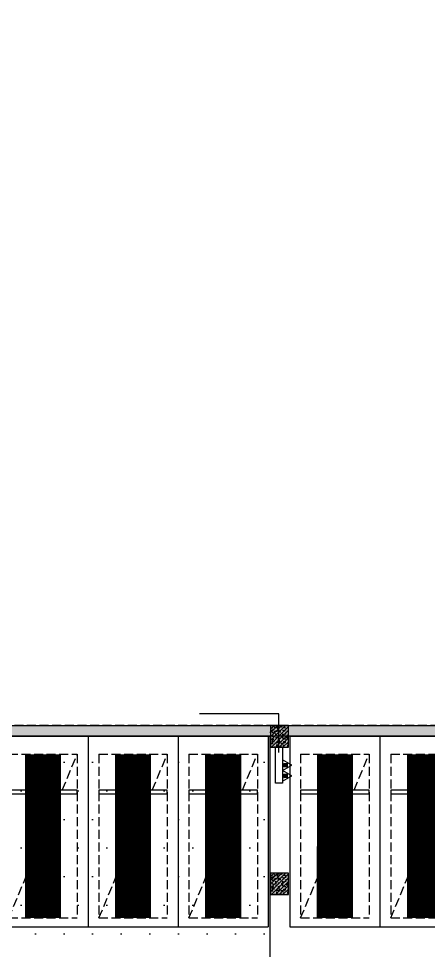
# Model space of a CAD drawing. Extents: x -1338203 to 1886333, y -783476 to 1038610.
# Drawn here: x 656760 to 668132, y 203029 to 228924 of the extents above; entities that cross this region are included whole.
import ezdxf

# ---------------------------------------------------------------- set-up
doc = ezdxf.new("R2010")
doc.units = 0
doc.header["$LTSCALE"] = 1000
doc.header["$MEASUREMENT"] = 0
doc.linetypes.add('A-001-主楼相对位置参照$0$DASH', pattern=[0.35, 0.25, -0.1])
doc.linetypes.add('A-001-平面B2$0$__DASH', pattern=[0.35, 0.25, -0.1])
for name, color, linetype in [('A-001-主楼相对位置参照$0$0G-SITE', 2, 'Continuous'), ('A-001-平面参照B1$0$0A-ELEV-PATT', 8, 'Continuous'), ('A-001-平面参照B1$0$AUDIT_D_220531184525-2', 40, 'Continuous'), ('A-001-车位参照B1$0$A-001-车位参照B1$0$0A-P-PKNG-CAR(A)', 43, 'Continuous'), ('p-a-regular', 5, 'Continuous'), ('S001地下一墙柱$0$0S-CW-HATCH', 251, 'Continuous'), ('S001地下一墙柱$0$0S-CW-HATCH-UP', 251, 'Continuous'), ('S001地下一墙柱$0$0S-CW-LINE', 72, 'Continuous'), ('S001地下一墙柱$0$S001地下一墙柱$0$0S-CC-LINE', 52, 'Continuous'), ('S001地下一墙柱$0$S001地下一墙柱$0$0S-CW-HATCH', 251, 'Continuous'), ('S001地下一墙柱$0$S001地下一墙柱$0$0S-CW-HATCH-UP', 251, 'Continuous'), ('负一层消火栓$0$0P-ACC-FH', 7, 'Continuous'), ('负一层消火栓$0$0P-DIM-FH', 3, 'Continuous'), ('负一层消火栓$0$0P-EQUIP-FH', 7, 'Continuous')]:
    doc.layers.add(name, color=color, linetype=linetype)

# ---------------------------------------------------------------- blocks, each defined once
blk = doc.blocks.new('A-001-平面参照B1')
at = {"layer": 'A-001-平面参照B1$0$0A-ELEV-PATT'}
h = blk.add_hatch(dxfattribs=at)
h.set_pattern_fill('DOTS', color=256, scale=500)
h.set_pattern_definition([(0, (-766365.4, -306889.1), (396.875, 793.75), [0, -793.75])])
h.paths.add_polyline_path([(-147679, -109440), (-147679, -97910), (-102629, -97910), (-102629, -114010), (-139289, -114010), (-139289, -113010), (-147319, -113008), (-147319, -109438)])
at = {"layer": 'A-001-平面参照B1$0$AUDIT_D_220531184525-2'}
blk.add_lwpolyline([(-147679, -109440), (-147679, -97910), (-102629, -97910), (-102629, -114010), (-139289, -114010), (-139289, -113010), (-147319, -113008), (-147319, -109438), (-147679, -109440)], dxfattribs=at)
blk = doc.blocks.new('S001地下一墙柱')
at = {"layer": 'S001地下一墙柱$0$0S-CW-HATCH'}
h = blk.add_hatch(color=256, dxfattribs=at)
h.dxf.hatch_style = 1
h.paths.add_polyline_path([(-123589, -20540), (-123339, -20540), (-123339, -24940), (-126089, -24940), (-126089, -72344), (-120789, -72344), (-120789, -77994), (-110774, -77994), (-110774, -97610), (-59059, -97610), (-59059, -97910), (-123129, -97910), (-123129, -97610), (-111024, -97610), (-111024, -78244), (-121039, -78244), (-121039, -72594), (-126339, -72594), (-126340, -24640), (-123589, -24640)])
at = {"layer": 'S001地下一墙柱$0$0S-CW-HATCH-UP'}
h = blk.add_hatch(dxfattribs=at)
h.set_pattern_fill('钢筋混凝土', color=256, scale=30)
h.set_pattern_definition([(45, (-10063346.176, -927328.15), (-53.0330086, 53.0330086), []), (50, (-10063346.18, -927328.15), (215.1780548, -18.8256405), [22.5, -247.5]), (355, (-10063346.18, -927328.15), (-41.6254, 225.65764), [18, -198]), (100.4514, (-10063328.24, -927329.72), (173.5528145, 206.8318626), [19.122057, -210.3426336]), (46.1842, (-10063346.18, -927268.15), (320.1723146, -49.655704), [33.75, -371.25]), (96.6356, (-10063319.5, -927272.3), (280.398812, 292.235361), [28.683086, -315.5139]), (351.1842, (-10063346.18, -927268.15), (280.398584, 292.23558), [27, -297]), (21, (-10063316.18, -927283.15), (179.0721156, -120.7856672), [22.5, -247.5]), (326, (-10063316.18, -927283.15), (72.9945996, 217.5450135), [18, -198]), (71.4514, (-10063301.25, -927293.21), (252.0667886, 96.759149), [19.122057, -210.3426336]), (37.5, (-10063346.176, -927328.15), (3.6479566, 99.86815615), [0, -195.6, 0, -201, 0, -198.75]), (7.5, (-10063346.18, -927328.15), (78.9208612, 118.3235136), [0, -114.6, 0, -191.1, 0, -75.75]), (327.5, (-10063413.076, -927328.15), (160.14673085, -6.7664615), [0, -75, 0, -234, 0, -310.5]), (317.5, (-10063443.08, -927328.15), (174.9558508, 30.0314947), [0, -97.5, 0, -155.4, 0, -220.5])])
h.paths.add_polyline_path([(-123589, -20540), (-123339, -20540), (-123339, -24940), (-126089, -24940), (-126089, -72344), (-120789, -72344), (-120789, -77994), (-110774, -77994), (-110774, -97610), (-59059, -97610), (-59059, -97910), (-123129, -97910), (-123129, -97610), (-111024, -97610), (-111024, -78244), (-121039, -78244), (-121039, -72594), (-126339, -72594), (-126340, -24640), (-123589, -24640)])
at = {"layer": 'S001地下一墙柱$0$S001地下一墙柱$0$0S-CW-HATCH'}
h = blk.add_hatch(color=256, dxfattribs=at)
h.dxf.hatch_style = 1
h.paths.add_polyline_path([(-102119, -97610), (-102619, -97610), (-102619, -98210), (-102119, -98210)])
h = blk.add_hatch(color=256, dxfattribs=at)
h.dxf.hatch_style = 1
h.paths.add_polyline_path([(-102119, -101710), (-102619, -101710), (-102619, -102310), (-102119, -102310)])
at = {"layer": 'S001地下一墙柱$0$S001地下一墙柱$0$0S-CW-HATCH-UP'}
h = blk.add_hatch(dxfattribs=at)
h.set_pattern_fill('钢筋混凝土', color=256, scale=30)
h.set_pattern_definition([(45, (-69808.03, -88658.306), (-53.03301, 53.03301), []), (50, (-69808.03, -88658.3), (215.1781, -18.8256), [22.5, -247.5]), (355, (-69808.03, -88658.3), (-41.6254, 225.6576), [18, -198]), (100.4514, (-69790.1, -88659.87), (173.5528, 206.8319), [19.122, -210.3426]), (46.1842, (-69808.03, -88598.3), (320.1723, -49.6557), [33.75, -371.25]), (96.6356, (-69781.35, -88602.44), (280.3988, 292.2354), [28.683, -315.514]), (351.1842, (-69808.03, -88598.3), (280.3986, 292.2356), [27, -297]), (21, (-69778.03, -88613.3), (179.0721, -120.7857), [22.5, -247.5]), (326, (-69778.03, -88613.3), (72.9946, 217.545), [18, -198]), (71.4514, (-69763.1, -88623.37), (252.0668, 96.7591), [19.122, -210.3426]), (37.5, (-69808.03, -88658.306), (3.64796, 99.86816), [0, -195.6, 0, -201, 0, -198.75]), (7.5, (-69808.03, -88658.31), (78.92086, 118.3235), [0, -114.6, 0, -191.1, 0, -75.75]), (327.5, (-69874.93, -88658.306), (160.14673, -6.76646), [0, -75, 0, -234, 0, -310.5]), (317.5, (-69904.93, -88658.3), (174.95585, 30.0315), [0, -97.5, 0, -155.4, 0, -220.5])])
h.paths.add_polyline_path([(-102119, -97610), (-102619, -97610), (-102619, -98210), (-102119, -98210)])
h = blk.add_hatch(dxfattribs=at)
h.set_pattern_fill('钢筋混凝土', color=256, scale=30)
h.set_pattern_definition([(45, (-69808.044, -92758.29), (-53.03301, 53.03301), []), (50, (-69808.04, -92758.29), (215.1781, -18.8256), [22.5, -247.5]), (355, (-69808.04, -92758.29), (-41.6254, 225.6576), [18, -198]), (100.4514, (-69790.11, -92759.86), (173.5528, 206.8319), [19.122, -210.3426]), (46.1842, (-69808.04, -92698.3), (320.1723, -49.6557), [33.75, -371.25]), (96.6356, (-69781.36, -92702.43), (280.3988, 292.2354), [28.683, -315.514]), (351.1842, (-69808.04, -92698.3), (280.3986, 292.2356), [27, -297]), (21, (-69778.04, -92713.29), (179.0721, -120.7857), [22.5, -247.5]), (326, (-69778.04, -92713.29), (72.9946, 217.545), [18, -198]), (71.4514, (-69763.12, -92723.35), (252.0668, 96.7591), [19.122, -210.3426]), (37.5, (-69808.044, -92758.29), (3.64796, 99.86816), [0, -195.6, 0, -201, 0, -198.75]), (7.5, (-69808.04, -92758.29), (78.92086, 118.3235), [0, -114.6, 0, -191.1, 0, -75.75]), (327.5, (-69874.944, -92758.29), (160.14673, -6.76646), [0, -75, 0, -234, 0, -310.5]), (317.5, (-69904.94, -92758.29), (174.95585, 30.0315), [0, -97.5, 0, -155.4, 0, -220.5])])
h.paths.add_polyline_path([(-102119, -101710), (-102619, -101710), (-102619, -102310), (-102119, -102310)])
at = {"layer": 'S001地下一墙柱$0$0S-CW-LINE', "elevation": 0, "flags": 128}
blk.add_lwpolyline([(-123589, -20540), (-123339, -20540), (-123339, -24940), (-126089, -24940), (-126089, -72344), (-120789, -72344), (-120789, -77994), (-110774, -77994), (-110774, -97610), (-59059, -97610), (-59059, -97910), (-123129, -97910), (-123129, -97610), (-111024, -97610), (-111024, -78244), (-121039, -78244), (-121039, -72594), (-126339, -72594), (-126340, -24640), (-123589, -24640)], close=True, dxfattribs=at)
at = {"layer": 'S001地下一墙柱$0$S001地下一墙柱$0$0S-CC-LINE'}
for points in [[(-102119, -97610), (-102619, -97610), (-102619, -98210), (-102119, -98210)], [(-102119, -101710), (-102619, -101710), (-102619, -102310), (-102119, -102310)]]:
    blk.add_lwpolyline(points, close=True, dxfattribs=at)
blk = doc.blocks.new('负一层消火栓$0$$TwtSys$00000546')
h = blk.add_hatch()
h.set_pattern_fill('ANSI31', color=256, scale=200, style=0)
h.set_pattern_definition([(45, (-38543.802, -6670.83), (-17.67767, 17.67767), [])])
h.paths.add_polyline_path([(-65, 174), (65, 174), (65, 44), (-65, 44)])
for points in [[(0, 344), (-198, 0), (198, 0)], [(-65, 174), (65, 174), (65, 44), (-65, 44)]]:
    blk.add_lwpolyline(points, close=True)
blk = doc.blocks.new('负一层消火栓')
at = {"layer": '负一层消火栓$0$0P-ACC-FH', "elevation": 0}
blk.add_lwpolyline([(-102279, -99211), (-102479, -99211), (-102479, -98211), (-102279, -98211)], close=True, dxfattribs=at)
at = {"layer": '负一层消火栓$0$0P-DIM-FH'}
for p, q in [((-102379, -97287, 800), (-104582, -97287, 800)), ((-102379, -98361, 800), (-102379, -97287, 800))]:
    blk.add_line(p, q, dxfattribs=at)
at = {"layer": '负一层消火栓$0$0P-EQUIP-FH', "xscale": 0.75, "yscale": 0.75, "zscale": 0.75, "rotation": 270}
for p in [(-102279, -98712, 800), (-102279, -99010, 800)]:
    blk.add_blockref('负一层消火栓$0$$TwtSys$00000546', p, dxfattribs=at)
blk = doc.blocks.new('A-001-车位参照B1$0$A-001-车位参照B1$0$A-001-车位参照B1$0$ddd')
for p, q in [((0, 2500), (5300, 2500)), ((0, 2500), (0, 0)), ((5300, 2500), (5300, 0)), ((0, 0), (5300, 0))]:
    blk.add_line(p, q)
at = {"linetype": 'A-001-平面B2$0$__DASH'}
for p, q in [((500, 2200), (500, 300)), ((500, 2200), (5050, 2200)), ((5050, 2200), (5050, 300)), ((500, 300), (5050, 300))]:
    blk.add_line(p, q, dxfattribs=at)
blk.add_lwpolyline([(5050, 2200), (500, 300)], dxfattribs=at)
blk.add_lwpolyline([(1500, 300), (1500, 2200), (1600, 2200), (1600, 300)], close=True)
at = {"layer": 'p-a-regular', "ltscale": 0.002, "const_width": 1000}
blk.add_lwpolyline([(500, 1250), (5050, 1250)], dxfattribs=at)
blk = doc.blocks.new('A-001-主楼相对位置参照')
at = {"layer": 'A-001-主楼相对位置参照$0$0G-SITE', "linetype": 'A-001-主楼相对位置参照$0$DASH'}
blk.add_lwpolyline([(-110774, -71476), (-110774, -97598), (-60233, -97598), (-60233, -71436), (-28181, -71359), (-28181, -39250), (-59195, -34274), (-59199, -4282), (-94668, -4272), (-94605, -34368), (-126089, -33751), (-126089, -71447), (-110774, -71476)], dxfattribs=at)

msp = doc.modelspace()

# ---------------------------------------------------------------- block references
at = {"ltscale": 0.002}
for name in ['S001地下一墙柱', 'A-001-主楼相对位置参照', '负一层消火栓']:
    msp.add_blockref(name, (766365.4, 306889.1), dxfattribs=at)
msp.add_blockref('A-001-平面参照B1', (766365.4, 306889.1))
at = {"layer": 'A-001-车位参照B1$0$A-001-车位参照B1$0$0A-P-PKNG-CAR(A)', "linetype": 'Continuous', "xscale": -1, "rotation": 89.99727645939184}
for p in [(658686.7, 208979.2), (661186.7, 208979.1), (663686.7, 208979.1), (666786.7, 208979.1), (669286.7, 208979.1)]:
    msp.add_blockref('A-001-车位参照B1$0$A-001-车位参照B1$0$A-001-车位参照B1$0$ddd', p, dxfattribs=at)

doc.saveas('drawing.dxf')
